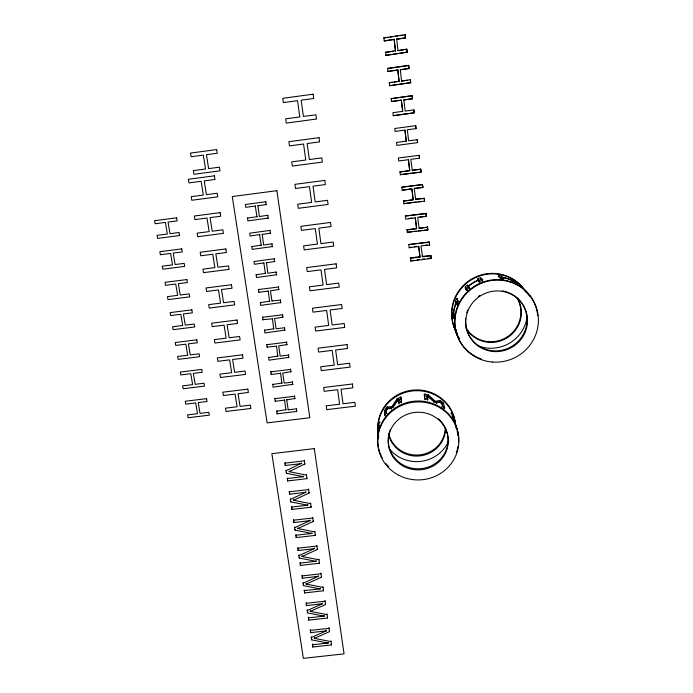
<?xml version="1.0" encoding="UTF-8"?>
<svg xmlns="http://www.w3.org/2000/svg" width="693" height="693" viewBox="0 0 693 693"><rect width="100%" height="100%" fill="white"/><g stroke="black" fill="none" stroke-linecap="round" stroke-linejoin="round"><path stroke-width="1.04" d="M399.09 401.316L399.09 400.424M398.336 399.948L398.345 399.324M378.04 436.988L378.231 426.013L379.062 422.046L380.102 422.306M452.183 416.71L453.161 416.268L456.912 429.279M379.461 430.162L378.395 429.963L379.062 422.046M378.395 429.963L378.43 427.217M383.853 37.916L405.128 34.65L405.396 38.028L396.639 39.224L405.474 37.682M394.118 39.57L384.217 40.93L394.161 39.232L395.469 51.005L394.161 39.232M378.439 426.585L378.447 425.944M454.954 318.641L453.924 318.633C453.361 317.749 451.282 312.3 453.785 312.482M453.924 318.633L454.097 315.722L453.473 314.154A40.939 39.796 -27.3 0 1 456.219 302.919M378.031 438.92L378.317 426.723L378.465 425.433L379.417 425.606M395.521 50.702L385.594 52.356L393.494 51.273M407.163 52.174L385.958 55.353L407.163 52.174L406.817 49.16L397.99 50.658L406.817 49.16M387.534 68.46L408.697 65.35L408.957 68.581L400.251 69.759L409.052 68.347M397.739 70.097L387.898 71.44L397.799 69.872L399.081 81.402L397.799 69.872M312.491 643.97L312.716 647.011L331.41 644.949L331.488 644.135M331.41 644.949L330.994 640.782M325.831 643.329L328.161 643.095L328.248 642.281M314.457 637.569L314.345 638.374L329.452 631.661L329.539 630.864M329.452 631.661L329.045 627.537M308.42 617.099L308.645 620.131L327.442 618.026L327.529 617.255M328.161 643.095L311.633 639.873L311.278 637.551L326.342 630.838L326.438 630.05M327.442 618.026L327.027 613.868M308.298 617.87L324.168 616.155L324.263 615.384M310.386 610.628L310.273 611.391L325.459 604.591L325.554 603.837M325.459 604.591L325.052 600.467M304.296 589.916L304.522 592.939L323.423 590.8L323.518 590.064M324.168 616.155L307.545 612.907L307.19 610.559L322.332 603.759L322.427 603.005M323.423 590.8L323.016 586.633M312.716 647.011L312.829 646.197M306.28 583.367L306.159 584.095L321.422 577.208L321.517 576.489M317.775 589.154L320.131 588.911L320.235 588.175M498.258 276.871C497.955 274.731 501.81 275.901 502.33 277.174A40.835 39.7 -27.4 0 1 513.565 281.046L513.071 281.947M500.467 279.331L500.615 278.309L498.432 275.649M311.278 637.551L311.391 636.746M399.142 81.211L389.258 82.727L392.203 82.328M311.633 639.873L311.746 639.067M321.422 577.208L321.015 573.076M322.886 631.262L310.542 632.648L310.655 631.851M310.542 632.648L310.317 629.625M320.131 588.911L303.413 585.628L303.049 583.255L318.278 576.368L318.382 575.658M300.138 562.421L300.355 565.427L319.36 563.253L319.464 562.56M319.36 563.253L318.953 559.095M308.645 620.131L308.757 619.351M307.545 612.907L307.666 612.144M302.113 555.795L301.983 556.479L317.333 549.506L317.437 548.83M313.678 561.59L316.051 561.339L316.155 560.654M307.19 610.559L307.311 609.797M410.715 82.666L389.613 85.689L410.715 82.666L410.369 79.695L401.585 81.064L407.371 80.275M317.333 549.506L316.935 545.374M318.858 604.192L306.436 605.604L306.557 604.842M306.436 605.604L306.219 602.589M316.051 561.339L299.229 558.038L298.865 555.63L314.172 548.657L314.284 547.981M295.92 534.606L296.136 537.595L315.254 535.386L315.367 534.736M315.254 535.386L314.847 531.228M304.522 592.939L304.643 592.203M303.413 585.628L303.543 584.901M303.049 583.255L303.179 582.527M295.781 535.256L311.919 533.454L312.032 532.804M297.912 527.893L297.773 528.542L313.201 521.474L313.314 520.841M314.925 576.784L302.295 578.239L302.425 577.52M302.295 578.239L302.079 575.242M313.201 521.474L312.803 517.35M311.919 533.454L295.001 530.119L294.629 527.685L310.022 520.616L310.135 519.993M291.658 506.462L291.866 509.442L311.096 507.189L311.209 506.583M300.355 565.427L300.485 564.734M311.096 507.189L310.689 503.031M424.185 395.097L424.385 394.066L428.482 395.001L435.256 401.273L440.081 400.433A39.345 37.855 -4.2 0 1 443.546 403.109L444.672 408.021L443.996 408.749M299.229 558.038L299.367 557.345M424.974 399.774L424.385 394.066M298.865 555.63L299.004 554.946M305.344 505.492L307.744 505.232L307.865 504.625M310.516 549.116L298.094 550.554L298.233 549.878M298.094 550.554L297.886 547.574M293.65 499.67L293.503 500.268L309.017 493.113L309.139 492.524M309.017 493.113L308.619 488.989M307.744 505.232L290.722 501.871L290.35 499.41L305.821 492.247L305.942 491.666M296.136 537.595L296.275 536.945M502.33 277.174L501.949 278.95L501.039 277.85L501.411 276.091M502.286 278.941L502.598 277.495L503.655 278.759L503.43 279.764M295.001 530.119L295.14 529.469M287.344 477.988L287.552 480.951L306.886 478.664L307.016 478.092M294.629 527.685L294.776 527.044M306.886 478.664L306.479 474.497M306.341 521.084L293.858 522.548L293.997 521.916M293.858 522.548L293.641 519.577M301.1 476.949L303.517 476.68L303.647 476.117M405.128 34.65L405.396 38.028M289.345 471.11L289.189 471.664L304.92 463.868M304.79 464.414L304.392 460.291M291.866 509.442L292.013 508.827M303.517 476.68L286.391 473.284L286.01 470.798L301.698 463.002M290.722 501.871L290.869 501.264M290.35 499.41L290.497 498.813M302.113 492.723L289.561 494.213L289.709 493.624M412.24 95.695L391.181 98.649L412.24 95.695L412.474 98.778L403.82 99.948L412.578 98.657M289.561 494.213L289.353 491.259M427.018 397.86L427.2 395.365L434.017 401.42L436.807 402.72L441.502 402.079L440.774 402.988M287.552 480.951L287.708 480.379M427.702 400.346L427.529 396.924M286.391 473.284L286.547 472.73M286.01 470.798L286.174 470.244M401.386 100.156L391.571 101.481L401.386 100.156L402.72 111.365L392.914 112.682L393.234 115.688L414.232 112.812L413.886 109.875L405.136 111.114L403.898 99.827M297.704 464.041L285.213 465.54L285.377 464.994M285.213 465.54L285.014 462.603M276.871 410.75L277.087 413.816L296.682 411.443L296.829 410.984M430.474 398.657L428.023 396.465L428.482 395.001M296.682 411.443L296.439 408.376M296.301 408.835L288.193 409.823L286.711 399.887L294.984 398.458M294.837 398.899L294.594 395.833M288.193 409.823L288.349 409.355M276.689 411.218L286.018 409.641M272.825 384.104L273.042 387.153L292.896 384.32M286.711 399.887L286.867 399.445M292.749 384.745L292.507 381.687M285.854 410.1L284.537 399.731M277.087 413.816L277.261 413.349M292.359 382.103L284.208 383.108L282.709 373.068L291.025 371.656M290.878 372.063L290.636 369.014M408.697 65.35L408.957 68.581M284.373 400.173L275.19 401.29L275.364 400.84M272.644 384.52L282.025 382.969M275.19 401.29L274.974 398.232M457.475 303.846A39.284 38.193 -27.4 0 1 457.735 303.188L456.055 302.546C455.041 301.542 456.245 297.782 457.692 298.822M457.735 303.188L457.163 301.905L457.822 300.355M457.813 304.755L456.86 304.392L458.177 301.464L456.782 298.397M268.745 357.164L268.962 360.195L288.92 357.371M288.764 357.744L288.531 354.712M281.86 383.394L280.526 372.947M456.41 427.468L453.525 416.736L451.741 413.115L450.788 413.617M288.375 355.085L280.18 356.098L278.664 345.946L287.032 344.568M433.61 402.304L434.017 401.42M286.876 344.923L286.642 341.892M280.353 373.354L271.128 374.489L271.309 374.081M271.128 374.489L270.911 371.439M268.555 357.536L277.997 356.011M264.622 329.92L264.83 332.943L284.901 330.128M277.815 356.393L276.481 345.885M284.736 330.457L284.502 327.434M434.728 402.321L435.256 401.273M410.369 79.695L410.62 82.848M276.299 346.24L267.212 347.037M284.338 327.763L276.109 328.794L274.575 318.529L282.995 317.186M267.022 347.392L266.805 344.36M282.822 317.498L282.597 314.475M511.962 281.02C513.192 278.335 516.909 283.532 517.818 284.269L517.238 285.144M513.305 282.372L513.86 281.375L517.818 284.269M514.397 283.775L515.012 282.666M264.423 330.258L273.917 328.759M436.33 403.577L436.807 402.72M273.735 329.088L272.384 318.511M385.351 415.973L384.52 415.436L384.476 410.403L387.127 407.008L391.874 406.687L396.976 398.917L400.745 396.994L401.195 397.938M260.447 302.382L260.655 305.396L280.838 302.581M393.789 406.349L394.689 404.868M280.665 302.867L280.44 299.861M393.234 115.688L414.232 112.812M387.032 409.563L386.183 408.913L390.757 408.428L393.122 406.496L398.328 398.934L399.081 400.268L398.129 401.585M394.993 404.383L395.911 402.954M272.193 318.832L263.071 319.681M262.864 320.001L262.656 316.987M514.57 282.649L515.315 281.505M280.267 300.138L272.176 300.901M271.985 301.186L270.435 290.809L278.907 289.492M260.239 302.668L269.794 301.204M396.223 402.494L397.47 400.667M278.733 289.761L278.508 286.755M384.52 415.436L386.287 413.089L386.244 410.49M269.603 301.49L268.243 290.843M435.464 402.408L439.163 401.68L440.081 400.433M256.228 274.541L256.427 277.529L276.732 274.723M266.459 262.56L267.819 273.276L276.325 271.977M258.463 289.302L258.879 292.03M441.736 406.938L442.351 406.167L441.753 403.447M256.012 274.783L265.618 273.345M266.259 262.786L274.783 261.495M264.059 262.872L254.418 264.302L254.002 261.53L274.376 258.732M391.987 407.83L388.323 407.986L387.647 408.775A37.205 35.802 -4.1 0 0 385.776 411.244L385.81 414.067M402.65 111.452L401.325 100.277M443.104 406.999L442.489 404.244L443.546 403.109M251.957 246.387L252.157 249.367L272.583 246.561M262.231 234.269L263.609 245.053L272.167 243.78M467.203 289.96C464.362 288.089 469.074 287.24 468.26 285.88M467.342 290.67C463.253 289.674 465.991 283.913 468.121 285.707M466.632 289.943L469.074 287.768L468.321 286.434A40.93 39.787 -27.4 0 1 478.586 280.189L479.825 282.406M251.732 246.578L261.408 245.166M262.023 234.442L270.608 233.186M259.823 234.581L250.13 235.984L249.705 233.186L270.192 230.388M524.965 291.199L525.511 290.791L529.019 294.837M527.728 294.075L528.196 293.728M413.886 109.875L414.007 111.911M247.644 217.914L247.834 220.876L268.382 218.087M257.969 205.656L259.347 216.511L267.966 215.272M247.41 218.061L257.146 216.684M529.807 296.422L529.79 295.972M257.753 205.778L266.381 204.556M255.544 205.968L245.79 207.346L245.357 204.513L265.965 201.724M452.131 418.667L453.005 418.2L451.741 413.115M399.038 403.984L398.51 403.049L401.082 401.793L400.745 396.994M400.944 398.579L397.782 400.225L396.976 398.917M453.551 420.98L454.279 420.66L453.56 417.801M478.283 280.293C476.256 277.018 483.801 276.966 482.623 281.332M479.426 281.471L482.302 280.362M478.491 280.327L481.02 279.357L482.163 281.055M452.893 416.995L453.525 416.736M459.242 338.427A40.844 39.7 -27.4 0 1 455.725 331.445L455.171 329.963L456.315 329.521M455.725 331.445L456.349 331.202M457.051 333.394L456.522 333.593L455.881 331.878L456.306 331.722M455.171 329.963L454.236 327.235L454.989 327.009M454.236 327.235L455.578 330.821L456.34 330.596M455.682 426.351L456.358 426.16M455.63 426.836L456.496 426.628M415.731 125.693L415.956 128.638L415.731 125.693L394.776 128.5L395.131 131.41L404.946 130.102L406.263 141.181L396.457 142.446L396.864 145.383L417.706 142.619L417.238 139.683L417.463 141.623M456.332 428.915L457.016 428.811M404.946 130.102L406.263 141.181M384.91 37.769L388.089 37.335M390.211 37.041L392.325 36.755M395.504 36.313L397.626 36.027M399.748 35.733L402.919 35.3M298.458 463.946L301.568 463.548M388.591 68.312L407.553 65.74M394.17 82.069L398.094 81.531M302.728 492.645L305.821 492.247M306.782 521.023L310.022 520.616M416.077 128.621L407.345 129.782L408.653 140.826L417.368 139.709M409.754 170.651L400.06 171.925L409.754 170.651L408.454 159.702L398.744 160.975L398.336 158.004L419.187 155.345L419.525 158.238L410.828 159.286L412.231 170.331L420.798 169.205L421.136 172.081L400.346 174.653L421.136 172.081M311.114 549.038L314.172 548.657M420.798 169.205L412.231 170.331M413.219 199.792L403.577 201.048L413.219 199.792L411.928 188.964L402.269 190.22L401.853 187.179L422.461 184.485L422.938 187.526L414.275 188.453L421.734 187.474M422.6 184.667L401.853 187.179M410.758 188.912L402.269 190.22M315.081 576.767L318.278 576.368M424.203 198.363L415.557 199.246L424.203 198.363L424.532 201.213L403.846 203.647L411.027 202.711M413.089 202.443L416.164 202.044M418.217 201.776L421.301 201.377M416.632 228.603L407.051 229.842L416.632 228.603L415.367 217.897L405.76 219.135L405.336 216.025L425.831 213.375L426.308 216.485L417.688 217.29L419.083 228.292L427.555 227.2L427.884 230.015L407.302 232.302L411.382 231.783M425.978 213.652L405.336 216.025M408.87 218.425L412.058 218.018M419.802 217.013L422.981 216.606M427.555 227.2L419.083 228.292M413.426 231.514L416.493 231.124M418.537 230.864L421.595 230.466M424.662 230.076L427.884 230.015M319.152 604.149L322.332 603.759M323.336 631.202L326.342 630.838M420.019 257.094L419.889 256.67L410.386 257.883L410.481 258.307L420.019 257.094L418.763 246.5L409.208 247.73L408.775 244.551L429.158 241.944L429.643 245.114L421.058 245.807L422.444 256.782L430.881 255.708L431.202 258.489L410.819 261.088L410.715 260.646L413.929 260.239M429.322 242.316L408.775 244.551M411.226 247.063L409.208 247.73M414.405 246.656L416.519 246.387M425.268 245.27L427.373 244.993M430.881 255.708L422.306 256.358L422.444 256.782M417.134 259.832L419.274 259.563M422.479 259.147L424.618 258.879M427.832 258.472L429.963 258.194M258.255 289.57L278.326 287.023M258.662 292.307L268.044 291.112M262.456 317.299L282.423 314.787M266.614 344.716L286.478 342.247M270.72 371.846L290.488 369.412M274.792 398.674L294.447 396.275M284.849 463.141L304.262 460.836M287.188 478.551L300.571 477.001M289.198 491.848L308.498 489.57M291.51 507.068L304.816 505.543M293.503 520.209L312.69 517.974M297.747 548.241L316.822 546.049M300 563.114L313.158 561.642M301.949 575.952L320.92 573.787M304.175 590.653L317.255 589.197M306.098 603.343L324.965 601.212M310.195 630.413L328.958 628.326M312.378 644.785L325.312 643.373M321.829 616.398L321.309 616.441M377.746 436.321L378.733 436.313M452.616 315.263L454.296 315.272M377.754 435.802L378.742 435.828M454.331 313.834L453.317 313.756L452.78 312.404M453.473 314.154L454.487 314.232M454.097 315.722L455.119 315.8M500.615 278.309L503.655 278.759M499.255 277.564L501.039 277.85M378.231 426.013L379.002 426.126M425.156 398.821L427.953 399.411M424.341 395.608L428.023 396.465M314.345 638.374L330.916 641.588M301.983 556.479L318.849 559.779M306.159 584.095L322.921 587.369M310.273 611.391L326.94 614.63M289.189 471.664L306.358 475.06M293.503 500.268L310.568 503.638M297.773 528.542L314.735 531.869M379.01 427.278L380.067 427.538M455.492 301.264L457.163 301.905M457.692 303.473L456.211 302.919L456.86 304.392M458.177 301.464L459.095 301.905M419.187 155.345L419.525 158.238M384.476 410.403L385.776 411.244M442.351 406.167L444.672 408.021M386.287 413.089L387.144 413.747M387.127 407.008L388.323 407.986M426.801 396.846L428.031 397.877M430.881 399.038L432.926 401.013M465.081 287.084L466.328 288.349M390.757 408.428L391.432 409.147M512.569 279.929L513.565 281.046M391.874 406.687L392.584 407.493M468.321 286.434L469.516 287.89M469.074 287.768L469.724 288.548M393.122 406.496L393.797 407.328M525.511 290.791L527.295 293.321M422.938 187.526L422.461 184.485M529.131 295.001L529.573 295.642M477.642 278.751L479.235 281.739M478.508 280.674L479.062 281.514A39.302 38.202 -27.4 0 0 478.421 281.8M424.532 201.213L424.055 198.137M469.152 287.249L467.48 284.936M453.005 418.2L454.279 420.66M411.928 188.964L413.106 199.567M426.308 216.485L425.831 213.375M401.082 401.793L401.542 402.763M429.643 245.114L429.158 241.944M431.202 258.489L430.717 255.293M456.522 333.593L455.578 330.821M480.457 277.668L481.02 279.357M453.43 417.29L453.161 416.268M457.059 431.436L457.215 432.077M457.718 434.069L457.813 435.49M443.173 407.311L443.312 407.926M427.304 399.506L427.105 398.302M441.58 402.494L441.658 402.997M424.48 397.929L424.618 398.83M255.319 206.098L256.93 216.822M259.606 234.754L261.2 245.365M263.851 263.089L265.419 273.579M265.765 201.845L266.181 204.678M267.767 215.41L268.182 218.234M270.001 230.552L270.409 233.359M271.977 243.971L272.392 246.76M274.185 258.948L274.593 261.711M276.143 272.21L276.55 274.965M383.861 37.569L384.217 40.93M385.603 52.062L385.958 55.353M387.56 68.226L387.898 71.44M389.284 82.545L389.613 85.689M391.207 98.527L391.536 101.594M400 171.795L400.407 174.801M403.499 200.814L403.915 203.889M406.964 229.504L407.389 232.649M410.386 257.883L410.819 261.088M396.691 38.886L397.99 50.658M400.311 69.534L401.585 81.064M414.275 188.453L415.67 199.471M408.368 159.607L409.658 170.521M415.246 217.602L416.519 228.274M418.633 246.119L419.889 256.67M406.73 49.463L407.077 52.469M412.127 95.833L412.474 98.778M420.668 169.083L420.998 171.942M427.399 226.871L427.728 229.678M456.332 427.867L456.436 429.253M401.446 398.969L401.594 401.065M399.116 401.793L399.194 402.979M398.345 400.363L398.51 403.049M456.947 333.22A40.211 39.12 -27.8 0 1 471.379 279.842A40.211 39.12 -27.8 0 1 525.632 291.467M481.15 358.965A41.857 40.653 -26.9 0 1 455.665 312.656A41.857 40.653 -26.9 0 1 498.847 279.643A41.857 40.653 -26.9 0 1 537.725 315.713M453.335 313.834A40.844 39.7 -27.4 0 1 456.072 302.616M468.104 286.244A40.844 39.7 -27.4 0 1 478.343 280.015M502.494 277.512A40.93 39.787 -27.4 0 1 513.756 281.393M457.389 304.894A39.371 38.271 -27.4 0 1 457.64 304.227M459.026 338.262A40.93 39.787 -27.3 0 1 455.881 331.878M528.395 294.534A40.852 39.718 -27.4 0 1 528.794 295.157M457.215 333.437A40.073 38.99 -27.9 0 1 471.292 279.227A40.073 38.99 -27.9 0 1 525.944 292.212M517.047 297.869A29.626 28.82 -27.9 0 1 506.098 337.569A29.626 28.82 -27.9 0 1 465.965 327.876M517.489 298.406A29.721 28.915 -27.8 0 1 506.505 338.236A29.721 28.915 -27.8 0 1 466.242 328.508M527.018 317.169A35.741 34.771 -27.8 0 1 478.889 346.136M502.278 290.869A30.934 30.05 -26.9 0 1 526.619 324.8A30.934 30.05 -26.9 0 1 492.411 350.719A30.934 30.05 -26.9 0 1 465.635 318.641M466.779 312.725A30.934 30.05 -26.9 0 1 467.758 309.97M478.283 296.543A30.934 30.05 -26.9 0 1 479.989 295.374M382.207 457.96A40.48 38.886 -4 0 1 410.039 401.853A40.48 38.886 -4 0 1 458.523 442.532M458.056 446.223A40.48 38.886 -4 0 1 456.289 452.737M388.686 466.718A40.48 38.886 -4 0 1 385.992 463.678M438.409 418.797A29.92 28.742 -4 0 1 442.506 456.6A29.92 28.742 -4 0 1 403.95 465.427A29.92 28.742 -4 0 1 390.237 429.825M378.066 432.276A38.929 37.483 -4.2 0 1 412.612 390.939A38.929 37.483 -4.2 0 1 455.457 423.847M378.135 431.834A38.808 37.379 -4.2 0 1 412.95 390.098A38.808 37.379 -4.2 0 1 455.362 424.246M445.33 427.772A28.69 27.625 -4.2 0 1 419.733 454.877A28.69 27.625 -4.2 0 1 388.747 433.957M445.538 427.772A28.777 27.711 -4.2 0 1 420.339 455.847A28.777 27.711 -4.2 0 1 388.773 434.918M439.163 401.68A37.361 35.958 -4.2 0 1 442.489 404.244M448.761 440.817A34.607 33.325 -4.2 0 1 421.266 461.313A34.607 33.325 -4.2 0 1 389.258 448.648M313.149 94.196L282.761 98.311L283.368 102.599L297.557 100.684L299.809 116.935L285.663 118.832L286.261 123.094L316.51 119.031L315.939 114.769L303.413 116.45L301.169 100.19L313.73 98.493L313.149 94.196M216.675 149.584L190.523 153.075L191.112 156.739L203.326 155.111L205.526 169.023L193.347 170.634L193.927 174.281L219.976 170.833L219.412 167.178L208.636 168.607L206.436 154.695L217.247 153.257L216.675 149.584M319.031 137.664L288.886 141.684L289.483 145.902L303.56 144.023L305.778 160.014L291.744 161.867L292.333 166.051L322.34 162.084L321.777 157.891L309.355 159.537L307.155 143.546L319.612 141.892L319.031 137.664M214.406 175.831L188.392 179.27L188.981 182.9L201.126 181.297L203.326 195.062L191.207 196.656L191.788 200.26L217.697 196.855L217.134 193.243L206.41 194.655L204.227 180.882L214.977 179.461L214.406 175.831M324.826 180.414L294.923 184.338L295.504 188.487L309.468 186.66L311.651 202.382L297.73 204.201L298.311 208.316L328.075 204.435L327.52 200.312L315.202 201.914L313.028 186.192L325.389 184.572L324.826 180.414M276.879 190.688L232.276 196.543L267.117 422.895L309.814 417.732L276.879 190.688M176.637 217.819L154.582 220.703L155.102 223.761L165.402 222.418L167.351 234.026L157.068 235.36L157.588 238.401L179.574 235.551L179.071 232.501L169.976 233.68L168.035 222.072L177.148 220.885L176.637 217.819M220.175 212.647L194.343 216.025L194.924 219.603L206.99 218.026L209.156 231.601L197.115 233.16L197.696 236.711L223.423 233.376L222.869 229.816L212.223 231.202L210.066 217.628L220.738 216.233L220.175 212.647M330.518 222.462L300.849 226.299L301.429 230.388L315.28 228.595L317.429 244.066L303.612 245.842L304.184 249.887L333.723 246.093L333.168 242.039L320.946 243.607L318.815 228.136L331.072 226.55L330.518 222.462M181.783 248.874L159.849 251.715L160.36 254.729L170.608 253.413L172.531 264.873L162.301 266.19L162.812 269.196L184.676 266.389L184.182 263.383L175.138 264.544L173.215 253.075L182.276 251.905L181.783 248.874M225.866 248.952L200.208 252.261L200.779 255.786L212.768 254.244L214.899 267.619L202.945 269.153L203.517 272.661L229.071 269.386L228.517 265.878L217.948 267.229L215.818 253.846L226.42 252.486L225.866 248.952M186.859 279.556L165.047 282.346L165.558 285.334L175.745 284.035L177.642 295.357L167.481 296.647L167.983 299.619L189.717 296.864L189.224 293.884L180.232 295.027L178.344 283.697L187.353 282.553L186.859 279.556M336.122 263.825L306.687 267.585L307.25 271.604L320.998 269.846L323.111 285.066L309.407 286.807L309.97 290.791L339.275 287.084L338.73 283.091L326.602 284.624L324.506 269.404L336.668 267.853L336.122 263.825M231.479 284.736L205.994 287.976L206.557 291.458L218.46 289.943L220.565 303.136L208.688 304.634L209.251 308.09L234.632 304.885L234.095 301.42L223.588 302.754L221.491 289.561L232.025 288.219L231.479 284.736M191.874 309.866L170.192 312.612L170.695 315.558L180.821 314.284L182.701 325.476L172.592 326.749L173.085 329.677L194.698 326.966L194.213 324.029L185.274 325.156L183.402 313.955L192.359 312.829L191.874 309.866M341.632 304.53L312.43 308.203L312.985 312.153L326.628 310.447L328.699 325.424L315.098 327.122L315.653 331.037L344.733 327.417L344.204 323.484L332.172 324.991L330.102 310.005L342.169 308.489L341.632 304.53M237.006 320.019L211.694 323.207L212.249 326.637L224.073 325.147L226.152 338.158L214.354 339.631L214.908 343.035L240.124 339.891L239.587 336.477L229.158 337.777L227.087 324.774L237.543 323.458L237.006 320.019M196.829 339.821L175.268 342.515L175.762 345.435L185.837 344.17L187.69 355.232L177.642 356.479L178.136 359.381L199.619 356.713L199.142 353.811L190.254 354.911L188.401 343.849L197.306 342.74L196.829 339.821M242.463 354.816L217.325 357.934L217.871 361.322L229.608 359.866L231.661 372.695L219.941 374.133L220.487 377.494L245.539 374.411L245.01 371.041L234.641 372.323L232.605 359.494L242.992 358.203L242.463 354.816M347.063 344.586L318.078 348.181L318.624 352.07L332.164 350.389L334.208 365.133L320.712 366.788L321.257 370.651L350.112 367.099L349.584 363.236L337.647 364.709L335.611 349.965L347.583 348.484L347.063 344.586M201.724 369.412L180.293 372.063L180.778 374.948L190.792 373.709L192.628 384.641L182.631 385.871L183.117 388.73L204.487 386.105L204.011 383.238L195.175 384.329L193.347 373.397L202.2 372.297L201.724 369.412M247.843 389.128L222.869 392.195L223.406 395.53L235.074 394.1L237.093 406.748L225.459 408.168L225.996 411.486L250.875 408.454L250.355 405.136L240.055 406.393L238.046 393.737L248.363 392.472L247.843 389.128M206.557 398.657L185.248 401.264L185.733 404.114L195.686 402.902L197.505 413.695L187.569 414.908L188.046 417.74L209.286 415.159L208.818 412.318L200.034 413.392L198.224 402.59L207.034 401.516L206.557 398.657M352.399 384L323.64 387.517L324.177 391.346L337.612 389.709L339.622 404.21L326.23 405.838L326.767 409.641L355.396 406.167L354.885 402.364L343.035 403.802L341.034 389.284L352.919 387.837L352.399 384M314.284 448.605L271.855 453.681L303.352 658.35L344.057 653.863L314.284 448.605M492.307 362.032A41.996 40.783 -26.9 0 0 534.814 303.569A41.996 40.783 -26.9 0 0 462.898 297.799A41.996 40.783 -26.9 0 0 492.307 362.032M493.251 351.507A31.038 30.145 -26.9 0 0 524.922 308.463A31.038 30.145 -26.9 0 0 471.794 303.898A31.038 30.145 -26.9 0 0 493.251 351.507M398.865 475.294A40.61 39.007 -4 0 0 458.87 439.734A40.61 39.007 -4 0 0 397.098 407.753A40.61 39.007 -4 0 0 398.865 475.294M403.655 466.337A30.024 28.829 -4 0 0 448.276 440.471A30.024 28.829 -4 0 0 402.858 416.398A30.024 28.829 -4 0 0 403.655 466.337"/></g></svg>
